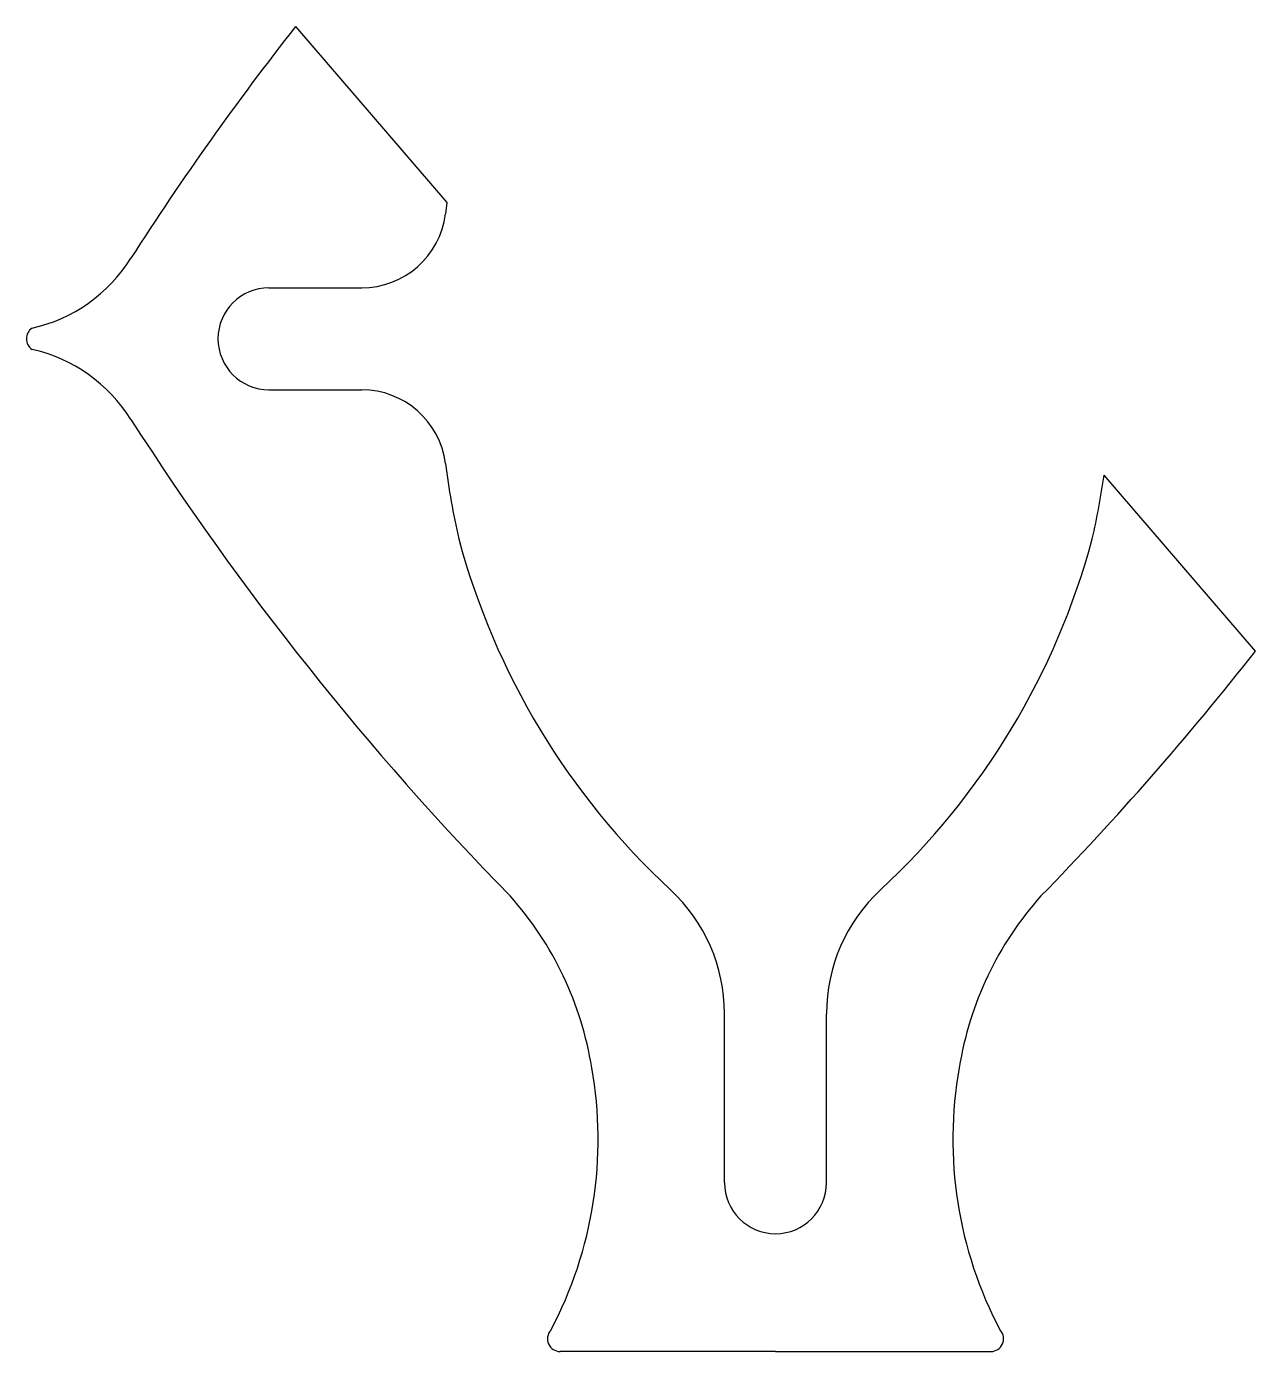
# Model space of a CAD drawing. Header units: inches. Extents: x -26.6 to 17.1, y 0 to 47.1.
import ezdxf

# ---------------------------------------------------------------- set-up
doc = ezdxf.new("R2010")
doc.units = ezdxf.units.IN
doc.header["$MEASUREMENT"] = 0

msp = doc.modelspace()

# ---------------------------------------------------------------- linework, layer by layer
for p, q in [((-17.062, 47.101), (-11.678, 40.846)), ((-18.006, 37.812), (-14.709, 37.812)), ((-18.006, 34.188), (-14.709, 34.188)), ((17.062, 24.899), (11.678, 31.154)), ((-1.812, 6), (-1.812, 12.009)), ((1.812, 6), (1.812, 12.009)), ((0, 0), (-7.657, 0)), ((0, 0), (7.657, 0))]:
    msp.add_line(p, q)
for centre, radius, start, end in [((66.927, -18.774), 106.741, 141.89213, 147.31808), ((15.354, 37.025), 27.301, 171.955, 172.8193), ((-14.709, 40.812), 3, 270, 352.8193), ((-27.649, 41.827), 5.584, 282.6113, 327.961), ((-18.006, 36), 1.812, 90, 270), ((-26.175, 36.006), 0.45, 124.4266, 180.7294), ((-26.175, 35.994), 0.45, 179.2706, 235.5734), ((-27.649, 30.173), 5.584, 32.039, 77.3887), ((-14.709, 31.188), 3, 7.1807, 90), ((66.927, 90.774), 106.741, 212.68192, 224.32331), ((15.354, 34.975), 27.301, 187.1807, 192.8862), ((-15.354, 34.975), 27.301, 347.1138, 351.955), ((14.194, 35.731), 26.357, 195.0503, 227.1478), ((-14.194, 35.731), 26.357, 312.8522, 344.9497), ((-66.927, 90.774), 106.741, 315.67669, 321.89213), ((-18.34, 8.215), 11.954, 9.0196, 41.8609), ((-7.812, 12.009), 6, 0, 47.1478), ((7.812, 12.009), 6, 132.8522, 180), ((18.34, 8.215), 11.954, 138.1391, 170.9804), ((-20.769, 7.531), 14.465, 332.0477, 10.169), ((20.769, 7.531), 14.465, 169.831, 207.9523), ((0, 6), 1.812, 180, 0), ((-7.657, 0.45), 0.45, 138.069, 270), ((7.657, 0.45), 0.45, 270, 41.931)]:
    msp.add_arc(centre, radius, start, end)

doc.saveas('drawing.dxf')
